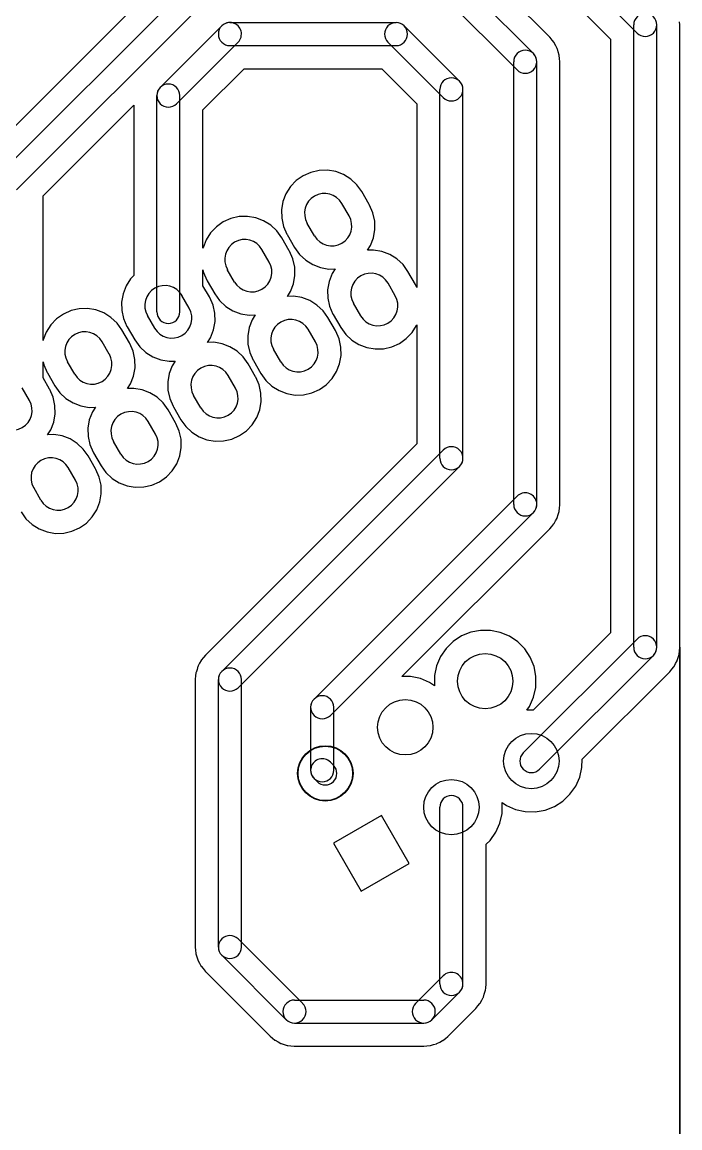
# Model space of a CAD drawing. Extents: x 10 to 213, y -213 to -15.
# Drawn here: x 158.37 to 176.47, y -169.32 to -138.86 of the extents above; entities that cross this region are included whole.
import ezdxf

# ---------------------------------------------------------------- set-up
doc = ezdxf.new("R2010")
doc.units = 0
doc.header["$MEASUREMENT"] = 0
doc.layers.add('BLACK', color=250, linetype='CONTINUOUS')

msp = doc.modelspace()

# ---------------------------------------------------------------- linework, layer by layer
at = {"layer": 'BLACK'}
for p, q in [((143.894, -107.767), (175.289, -139.163)), ((144.382, -109.153), (174.562, -139.333)), ((144.382, -109.153), (174.562, -139.333)), ((162.902, -136.994), (157.317, -142.58)), ((162.902, -136.994), (157.317, -142.58)), ((172.886, -139.28), (170.6, -136.994)), ((172.886, -139.28), (170.6, -136.994)), ((163.351, -137.443), (157.766, -143.029)), ((172.437, -139.729), (170.151, -137.443)), ((163.801, -137.893), (158.215, -143.478)), ((171.987, -140.179), (169.701, -137.893)), ((164.084, -138.875), (168.656, -138.875)), ((176.467, -138.938), (176.458, -138.85)), ((176.467, -138.938), (176.458, -138.85)), ((162.165, -140.662), (163.859, -138.967)), ((168.881, -138.967), (170.405, -140.491)), ((175.197, -156.081), (175.197, -138.938)), ((175.832, -156.081), (175.832, -138.938)), ((176.467, -156.081), (176.467, -138.938)), ((176.467, -156.081), (176.467, -138.938)), ((162.614, -141.111), (164.309, -139.417)), ((168.431, -139.417), (169.955, -140.941)), ((172.888, -139.283), (172.886, -139.28)), ((172.888, -139.283), (172.886, -139.28)), ((172.895, -139.29), (172.888, -139.283)), ((172.888, -139.283), (172.888, -139.283)), ((172.888, -139.283), (172.888, -139.283)), ((172.895, -139.29), (172.888, -139.283)), ((172.888, -139.283), (172.888, -139.283)), ((172.888, -139.283), (172.888, -139.283)), ((172.95, -139.359), (172.895, -139.29)), ((172.95, -139.359), (172.895, -139.29)), ((173.005, -139.427), (172.95, -139.359)), ((173.005, -139.427), (172.95, -139.359)), ((173.008, -139.431), (173.005, -139.427)), ((173.008, -139.431), (173.005, -139.427)), ((173.011, -139.435), (173.008, -139.431)), ((173.011, -139.435), (173.008, -139.431)), ((173.051, -139.513), (173.011, -139.435)), ((173.051, -139.513), (173.011, -139.435)), ((174.562, -139.333), (174.562, -155.686)), ((174.562, -139.333), (174.562, -155.686)), ((164.084, -139.51), (168.656, -139.51)), ((173.093, -139.591), (173.051, -139.513)), ((173.093, -139.591), (173.051, -139.513)), ((173.094, -139.596), (173.093, -139.591)), ((173.094, -139.596), (173.093, -139.591)), ((173.096, -139.6), (173.094, -139.596)), ((173.096, -139.6), (173.094, -139.596)), ((173.121, -139.685), (173.096, -139.6)), ((173.121, -139.685), (173.096, -139.6)), ((173.146, -139.769), (173.121, -139.685)), ((173.146, -139.769), (173.121, -139.685)), ((173.147, -139.774), (173.146, -139.769)), ((173.147, -139.774), (173.146, -139.769)), ((173.148, -139.779), (173.147, -139.774)), ((173.148, -139.779), (173.147, -139.774)), ((173.156, -139.866), (173.148, -139.779)), ((173.156, -139.866), (173.148, -139.779)), ((171.895, -152.146), (171.895, -139.954)), ((172.53, -152.146), (172.53, -139.954)), ((173.165, -139.954), (173.156, -139.866)), ((173.165, -139.954), (173.156, -139.866)), ((173.165, -152.146), (173.165, -139.954)), ((173.165, -152.146), (173.165, -139.954)), ((163.342, -141.281), (164.479, -140.145)), ((163.342, -141.281), (164.479, -140.145)), ((164.479, -140.145), (168.261, -140.145)), ((164.479, -140.145), (168.261, -140.145)), ((168.261, -140.145), (169.228, -141.111)), ((168.261, -140.145), (169.228, -141.111)), ((162.072, -146.843), (162.072, -140.886)), ((162.707, -146.843), (162.707, -140.886)), ((169.863, -150.876), (169.863, -140.716)), ((170.498, -150.876), (170.498, -140.716)), ((158.943, -143.648), (161.437, -141.154)), ((158.943, -143.648), (161.437, -141.154)), ((161.437, -141.154), (161.437, -145.845)), ((161.437, -141.154), (161.437, -145.845)), ((163.342, -145.089), (163.342, -141.281)), ((163.342, -145.089), (163.342, -141.281)), ((169.228, -141.111), (169.228, -146.173)), ((169.228, -141.111), (169.228, -146.173)), ((166.101, -143.094), (165.912, -143.227)), ((166.101, -143.094), (165.912, -143.227)), ((166.312, -143), (166.101, -143.094)), ((166.312, -143), (166.101, -143.094)), ((166.537, -142.948), (166.312, -143)), ((166.537, -142.948), (166.312, -143)), ((166.769, -142.942), (166.537, -142.948)), ((166.769, -142.942), (166.537, -142.948)), ((166.997, -142.98), (166.769, -142.942)), ((166.997, -142.98), (166.769, -142.942)), ((167.213, -143.063), (166.997, -142.98)), ((167.213, -143.063), (166.997, -142.98)), ((167.409, -143.185), (167.213, -143.063)), ((167.409, -143.185), (167.213, -143.063)), ((165.752, -143.394), (165.628, -143.59)), ((165.752, -143.394), (165.628, -143.59)), ((165.912, -143.227), (165.752, -143.394)), ((165.912, -143.227), (165.752, -143.394)), ((167.578, -143.343), (167.409, -143.185)), ((167.578, -143.343), (167.409, -143.185)), ((167.712, -143.531), (167.578, -143.343)), ((167.712, -143.531), (167.578, -143.343)), ((158.943, -147.629), (158.943, -143.648)), ((158.943, -147.629), (158.943, -143.648)), ((165.628, -143.59), (165.545, -143.805)), ((165.628, -143.59), (165.545, -143.805)), ((167.919, -143.889), (167.712, -143.531)), ((167.919, -143.889), (167.712, -143.531)), ((165.545, -143.805), (165.504, -144.033)), ((165.545, -143.805), (165.504, -144.033)), ((165.504, -144.033), (165.509, -144.264)), ((165.504, -144.033), (165.509, -144.264)), ((167.366, -144.201), (167.166, -143.855)), ((167.927, -143.904), (167.919, -143.889)), ((167.927, -143.904), (167.919, -143.889)), ((168.02, -144.116), (167.927, -143.904)), ((168.02, -144.116), (167.927, -143.904)), ((163.901, -144.364), (163.712, -144.497)), ((163.901, -144.364), (163.712, -144.497)), ((164.112, -144.27), (163.901, -144.364)), ((164.112, -144.27), (163.901, -144.364)), ((164.338, -144.218), (164.112, -144.27)), ((164.338, -144.218), (164.112, -144.27)), ((164.569, -144.212), (164.338, -144.218)), ((164.569, -144.212), (164.338, -144.218)), ((164.797, -144.25), (164.569, -144.212)), ((164.797, -144.25), (164.569, -144.212)), ((165.013, -144.333), (164.797, -144.25)), ((165.013, -144.333), (164.797, -144.25)), ((165.209, -144.455), (165.013, -144.333)), ((165.209, -144.455), (165.013, -144.333)), ((165.509, -144.264), (165.559, -144.49)), ((165.509, -144.264), (165.559, -144.49)), ((168.069, -144.342), (168.02, -144.116)), ((168.069, -144.342), (168.02, -144.116)), ((168.074, -144.573), (168.069, -144.342)), ((168.074, -144.573), (168.069, -144.342)), ((163.552, -144.664), (163.428, -144.86)), ((163.552, -144.664), (163.428, -144.86)), ((163.712, -144.497), (163.552, -144.664)), ((163.712, -144.497), (163.552, -144.664)), ((165.378, -144.613), (165.209, -144.455)), ((165.378, -144.613), (165.209, -144.455)), ((165.512, -144.801), (165.378, -144.613)), ((165.512, -144.801), (165.378, -144.613)), ((165.559, -144.49), (165.651, -144.702)), ((165.559, -144.49), (165.651, -144.702)), ((166.413, -144.751), (166.213, -144.405)), ((168.034, -144.801), (168.074, -144.573)), ((168.034, -144.801), (168.074, -144.573)), ((163.428, -144.86), (163.345, -145.075)), ((163.428, -144.86), (163.345, -145.075)), ((165.719, -145.159), (165.512, -144.801)), ((165.719, -145.159), (165.512, -144.801)), ((165.651, -144.702), (165.66, -144.716)), ((165.651, -144.702), (165.66, -144.716)), ((165.66, -144.716), (165.866, -145.074)), ((165.66, -144.716), (165.866, -145.074)), ((167.95, -145.016), (168.034, -144.801)), ((167.95, -145.016), (168.034, -144.801)), ((163.345, -145.075), (163.342, -145.089)), ((163.345, -145.075), (163.342, -145.089)), ((165.166, -145.471), (164.966, -145.125)), ((165.727, -145.174), (165.719, -145.159)), ((165.727, -145.174), (165.719, -145.159)), ((165.82, -145.386), (165.727, -145.174)), ((165.82, -145.386), (165.727, -145.174)), ((165.866, -145.074), (166.001, -145.262)), ((165.866, -145.074), (166.001, -145.262)), ((166.001, -145.262), (166.17, -145.421)), ((166.001, -145.262), (166.17, -145.421)), ((167.868, -145.146), (167.95, -145.016)), ((167.868, -145.146), (167.95, -145.016)), ((168.039, -145.142), (167.868, -145.146)), ((168.039, -145.142), (167.868, -145.146)), ((168.267, -145.18), (168.039, -145.142)), ((168.267, -145.18), (168.039, -145.142)), ((168.483, -145.262), (168.267, -145.18)), ((168.483, -145.262), (168.267, -145.18)), ((168.679, -145.385), (168.483, -145.262)), ((168.679, -145.385), (168.483, -145.262)), ((165.87, -145.612), (165.82, -145.386)), ((165.87, -145.612), (165.82, -145.386)), ((166.17, -145.421), (166.366, -145.543)), ((166.17, -145.421), (166.366, -145.543)), ((166.366, -145.543), (166.582, -145.625)), ((166.366, -145.543), (166.582, -145.625)), ((168.848, -145.543), (168.679, -145.385)), ((168.848, -145.543), (168.679, -145.385)), ((168.982, -145.731), (168.848, -145.543)), ((168.982, -145.731), (168.848, -145.543)), ((161.437, -145.845), (161.353, -145.934)), ((161.437, -145.845), (161.353, -145.934)), ((163.342, -146.123), (163.342, -145.683)), ((163.342, -145.683), (163.359, -145.76)), ((163.342, -146.123), (163.342, -145.683)), ((163.342, -145.683), (163.359, -145.76)), ((163.359, -145.76), (163.452, -145.972)), ((163.359, -145.76), (163.452, -145.972)), ((164.213, -146.021), (164.013, -145.675)), ((165.834, -146.071), (165.874, -145.843)), ((165.834, -146.071), (165.874, -145.843)), ((165.874, -145.843), (165.87, -145.612)), ((165.874, -145.843), (165.87, -145.612)), ((166.582, -145.625), (166.81, -145.664)), ((166.582, -145.625), (166.81, -145.664)), ((166.81, -145.664), (166.981, -145.659)), ((166.81, -145.664), (166.981, -145.659)), ((166.898, -145.789), (166.815, -146.005)), ((166.898, -145.789), (166.815, -146.005)), ((166.981, -145.659), (166.898, -145.789)), ((166.981, -145.659), (166.898, -145.789)), ((169.189, -146.089), (168.982, -145.731)), ((169.189, -146.089), (168.982, -145.731)), ((161.229, -146.13), (161.145, -146.345)), ((161.229, -146.13), (161.145, -146.345)), ((161.353, -145.934), (161.229, -146.13)), ((161.353, -145.934), (161.229, -146.13)), ((163.519, -146.429), (163.342, -146.123)), ((163.519, -146.429), (163.342, -146.123)), ((163.452, -145.972), (163.46, -145.986)), ((163.452, -145.972), (163.46, -145.986)), ((163.46, -145.986), (163.667, -146.344)), ((163.46, -145.986), (163.667, -146.344)), ((165.751, -146.286), (165.834, -146.071)), ((165.751, -146.286), (165.834, -146.071)), ((166.815, -146.005), (166.774, -146.233)), ((166.815, -146.005), (166.774, -146.233)), ((168.636, -146.401), (168.436, -146.054)), ((169.197, -146.104), (169.189, -146.089)), ((169.197, -146.104), (169.189, -146.089)), ((169.228, -146.173), (169.197, -146.104)), ((169.228, -146.173), (169.197, -146.104)), ((161.145, -146.345), (161.105, -146.573)), ((161.145, -146.345), (161.105, -146.573)), ((162.966, -146.741), (162.766, -146.395)), ((163.528, -146.444), (163.519, -146.429)), ((163.528, -146.444), (163.519, -146.429)), ((163.62, -146.656), (163.528, -146.444)), ((163.62, -146.656), (163.528, -146.444)), ((163.667, -146.344), (163.801, -146.532)), ((163.667, -146.344), (163.801, -146.532)), ((165.668, -146.416), (165.751, -146.286)), ((165.668, -146.416), (165.751, -146.286)), ((165.839, -146.412), (165.668, -146.416)), ((165.839, -146.412), (165.668, -146.416)), ((166.067, -146.45), (165.839, -146.412)), ((166.067, -146.45), (165.839, -146.412)), ((166.283, -146.532), (166.067, -146.45)), ((166.283, -146.532), (166.067, -146.45)), ((166.774, -146.233), (166.779, -146.464)), ((166.774, -146.233), (166.779, -146.464)), ((166.779, -146.464), (166.829, -146.69)), ((166.779, -146.464), (166.829, -146.69)), ((159.938, -146.758), (159.713, -146.81)), ((159.938, -146.758), (159.713, -146.81)), ((160.169, -146.752), (159.938, -146.758)), ((160.169, -146.752), (159.938, -146.758)), ((160.397, -146.79), (160.169, -146.752)), ((160.397, -146.79), (160.169, -146.752)), ((160.614, -146.873), (160.397, -146.79)), ((160.614, -146.873), (160.397, -146.79)), ((161.105, -146.573), (161.11, -146.804)), ((161.105, -146.573), (161.11, -146.804)), ((161.11, -146.804), (161.16, -147.03)), ((161.11, -146.804), (161.16, -147.03)), ((163.67, -146.882), (163.62, -146.656)), ((163.67, -146.882), (163.62, -146.656)), ((163.801, -146.532), (163.97, -146.691)), ((163.801, -146.532), (163.97, -146.691)), ((163.97, -146.691), (164.166, -146.813)), ((163.97, -146.691), (164.166, -146.813)), ((166.479, -146.655), (166.283, -146.532)), ((166.479, -146.655), (166.283, -146.532)), ((166.648, -146.813), (166.479, -146.655)), ((166.648, -146.813), (166.479, -146.655)), ((166.829, -146.69), (166.921, -146.902)), ((166.829, -146.69), (166.921, -146.902)), ((167.683, -146.951), (167.483, -146.604)), ((159.312, -147.037), (159.153, -147.204)), ((159.312, -147.037), (159.153, -147.204)), ((159.501, -146.904), (159.312, -147.037)), ((159.501, -146.904), (159.312, -147.037)), ((159.713, -146.81), (159.501, -146.904)), ((159.713, -146.81), (159.501, -146.904)), ((160.81, -146.995), (160.614, -146.873)), ((160.81, -146.995), (160.614, -146.873)), ((160.978, -147.153), (160.81, -146.995)), ((160.978, -147.153), (160.81, -146.995)), ((161.16, -147.03), (161.252, -147.242)), ((161.16, -147.03), (161.252, -147.242)), ((162.014, -147.291), (161.814, -146.945)), ((163.675, -147.113), (163.67, -146.882)), ((163.675, -147.113), (163.67, -146.882)), ((164.166, -146.813), (164.382, -146.895)), ((164.166, -146.813), (164.382, -146.895)), ((164.382, -146.895), (164.61, -146.934)), ((164.382, -146.895), (164.61, -146.934)), ((164.61, -146.934), (164.781, -146.929)), ((164.61, -146.934), (164.781, -146.929)), ((164.698, -147.059), (164.615, -147.275)), ((164.698, -147.059), (164.615, -147.275)), ((164.781, -146.929), (164.698, -147.059)), ((164.781, -146.929), (164.698, -147.059)), ((166.782, -147.001), (166.648, -146.813)), ((166.782, -147.001), (166.648, -146.813)), ((166.989, -147.359), (166.782, -147.001)), ((166.989, -147.359), (166.782, -147.001)), ((166.921, -146.902), (166.93, -146.916)), ((166.921, -146.902), (166.93, -146.916)), ((166.93, -146.916), (167.136, -147.274)), ((166.93, -146.916), (167.136, -147.274)), ((159.029, -147.4), (158.945, -147.615)), ((159.029, -147.4), (158.945, -147.615)), ((159.153, -147.204), (159.029, -147.4)), ((159.153, -147.204), (159.029, -147.4)), ((161.113, -147.341), (160.978, -147.153)), ((161.113, -147.341), (160.978, -147.153)), ((161.32, -147.699), (161.113, -147.341)), ((161.32, -147.699), (161.113, -147.341)), ((161.252, -147.242), (161.26, -147.256)), ((161.252, -147.242), (161.26, -147.256)), ((161.26, -147.256), (161.467, -147.614)), ((161.26, -147.256), (161.467, -147.614)), ((163.551, -147.556), (163.635, -147.341)), ((163.551, -147.556), (163.635, -147.341)), ((163.635, -147.341), (163.675, -147.113)), ((163.635, -147.341), (163.675, -147.113)), ((164.615, -147.275), (164.575, -147.503)), ((164.615, -147.275), (164.575, -147.503)), ((166.436, -147.671), (166.236, -147.324)), ((166.997, -147.374), (166.989, -147.359)), ((166.997, -147.374), (166.989, -147.359)), ((167.09, -147.585), (166.997, -147.374)), ((167.09, -147.585), (166.997, -147.374)), ((167.136, -147.274), (167.271, -147.462)), ((167.136, -147.274), (167.271, -147.462)), ((168.937, -147.579), (169.096, -147.411)), ((168.937, -147.579), (169.096, -147.411)), ((169.096, -147.411), (169.22, -147.216)), ((169.096, -147.411), (169.22, -147.216)), ((169.22, -147.216), (169.228, -147.197)), ((169.22, -147.216), (169.228, -147.197)), ((169.228, -147.197), (169.228, -150.481)), ((169.228, -147.197), (169.228, -150.481)), ((158.945, -147.615), (158.943, -147.629)), ((158.945, -147.615), (158.943, -147.629)), ((160.766, -148.011), (160.566, -147.665)), ((161.328, -147.714), (161.32, -147.699)), ((161.328, -147.714), (161.32, -147.699)), ((161.421, -147.926), (161.328, -147.714)), ((161.421, -147.926), (161.328, -147.714)), ((161.467, -147.614), (161.602, -147.802)), ((161.467, -147.614), (161.602, -147.802)), ((163.468, -147.686), (163.551, -147.556)), ((163.468, -147.686), (163.551, -147.556)), ((163.639, -147.682), (163.468, -147.686)), ((163.639, -147.682), (163.468, -147.686)), ((163.867, -147.72), (163.639, -147.682)), ((163.867, -147.72), (163.639, -147.682)), ((164.575, -147.503), (164.58, -147.734)), ((164.575, -147.503), (164.58, -147.734)), ((167.14, -147.811), (167.09, -147.585)), ((167.14, -147.811), (167.09, -147.585)), ((167.271, -147.462), (167.44, -147.621)), ((167.271, -147.462), (167.44, -147.621)), ((167.44, -147.621), (167.636, -147.743)), ((167.44, -147.621), (167.636, -147.743)), ((168.537, -147.806), (168.748, -147.712)), ((168.537, -147.806), (168.748, -147.712)), ((168.748, -147.712), (168.937, -147.579)), ((168.748, -147.712), (168.937, -147.579)), ((161.47, -148.152), (161.421, -147.926)), ((161.47, -148.152), (161.421, -147.926)), ((161.602, -147.802), (161.77, -147.961)), ((161.602, -147.802), (161.77, -147.961)), ((161.77, -147.961), (161.966, -148.083)), ((161.77, -147.961), (161.966, -148.083)), ((164.083, -147.802), (163.867, -147.72)), ((164.083, -147.802), (163.867, -147.72)), ((164.28, -147.925), (164.083, -147.802)), ((164.28, -147.925), (164.083, -147.802)), ((164.448, -148.083), (164.28, -147.925)), ((164.448, -148.083), (164.28, -147.925)), ((164.58, -147.734), (164.629, -147.96)), ((164.58, -147.734), (164.629, -147.96)), ((164.629, -147.96), (164.722, -148.172)), ((164.629, -147.96), (164.722, -148.172)), ((165.483, -148.221), (165.283, -147.874)), ((167.144, -148.043), (167.14, -147.811)), ((167.144, -148.043), (167.14, -147.811)), ((167.636, -147.743), (167.852, -147.825)), ((167.636, -147.743), (167.852, -147.825)), ((167.852, -147.825), (168.08, -147.864)), ((167.852, -147.825), (168.08, -147.864)), ((168.08, -147.864), (168.311, -147.857)), ((168.08, -147.864), (168.311, -147.857)), ((168.311, -147.857), (168.537, -147.806)), ((168.311, -147.857), (168.537, -147.806)), ((158.943, -148.663), (158.943, -148.223)), ((158.943, -148.223), (158.96, -148.3)), ((158.943, -148.663), (158.943, -148.223)), ((158.943, -148.223), (158.96, -148.3)), ((158.96, -148.3), (159.052, -148.512)), ((158.96, -148.3), (159.052, -148.512)), ((159.814, -148.561), (159.614, -148.215)), ((161.475, -148.383), (161.47, -148.152)), ((161.475, -148.383), (161.47, -148.152)), ((161.966, -148.083), (162.183, -148.165)), ((161.966, -148.083), (162.183, -148.165)), ((162.183, -148.165), (162.411, -148.204)), ((162.183, -148.165), (162.411, -148.204)), ((162.411, -148.204), (162.581, -148.199)), ((162.411, -148.204), (162.581, -148.199)), ((162.581, -148.199), (162.499, -148.329)), ((162.581, -148.199), (162.499, -148.329)), ((164.583, -148.271), (164.448, -148.083)), ((164.583, -148.271), (164.448, -148.083)), ((164.789, -148.629), (164.583, -148.271)), ((164.789, -148.629), (164.583, -148.271)), ((164.722, -148.172), (164.73, -148.186)), ((164.722, -148.172), (164.73, -148.186)), ((164.73, -148.186), (164.937, -148.544)), ((164.73, -148.186), (164.937, -148.544)), ((167.021, -148.486), (167.104, -148.27)), ((167.021, -148.486), (167.104, -148.27)), ((167.104, -148.27), (167.144, -148.043)), ((167.104, -148.27), (167.144, -148.043)), ((159.052, -148.512), (159.061, -148.526)), ((159.052, -148.512), (159.061, -148.526)), ((159.061, -148.526), (159.267, -148.884)), ((159.061, -148.526), (159.267, -148.884)), ((161.351, -148.826), (161.435, -148.611)), ((161.351, -148.826), (161.435, -148.611)), ((161.435, -148.611), (161.475, -148.383)), ((161.435, -148.611), (161.475, -148.383)), ((162.415, -148.545), (162.375, -148.773)), ((162.415, -148.545), (162.375, -148.773)), ((162.499, -148.329), (162.415, -148.545)), ((162.499, -148.329), (162.415, -148.545)), ((164.236, -148.941), (164.036, -148.594)), ((164.798, -148.644), (164.789, -148.629)), ((164.798, -148.644), (164.789, -148.629)), ((164.937, -148.544), (165.071, -148.732)), ((164.937, -148.544), (165.071, -148.732)), ((166.897, -148.681), (167.021, -148.486)), ((166.897, -148.681), (167.021, -148.486)), ((158.567, -149.281), (158.367, -148.935)), ((159.12, -148.969), (158.943, -148.663)), ((159.12, -148.969), (158.943, -148.663)), ((159.267, -148.884), (159.402, -149.072)), ((159.267, -148.884), (159.402, -149.072)), ((161.269, -148.956), (161.351, -148.826)), ((161.269, -148.956), (161.351, -148.826)), ((162.375, -148.773), (162.38, -149.004)), ((162.375, -148.773), (162.38, -149.004)), ((164.89, -148.855), (164.798, -148.644)), ((164.89, -148.855), (164.798, -148.644)), ((164.94, -149.081), (164.89, -148.855)), ((164.94, -149.081), (164.89, -148.855)), ((165.071, -148.732), (165.24, -148.891)), ((165.071, -148.732), (165.24, -148.891)), ((165.24, -148.891), (165.436, -149.013)), ((165.24, -148.891), (165.436, -149.013)), ((166.548, -148.982), (166.737, -148.849)), ((166.548, -148.982), (166.737, -148.849)), ((166.737, -148.849), (166.897, -148.681)), ((166.737, -148.849), (166.897, -148.681)), ((159.128, -148.984), (159.12, -148.969)), ((159.128, -148.984), (159.12, -148.969)), ((159.221, -149.196), (159.128, -148.984)), ((159.221, -149.196), (159.128, -148.984)), ((159.27, -149.422), (159.221, -149.196)), ((159.27, -149.422), (159.221, -149.196)), ((159.402, -149.072), (159.57, -149.231)), ((159.402, -149.072), (159.57, -149.231)), ((159.57, -149.231), (159.767, -149.353)), ((159.57, -149.231), (159.767, -149.353)), ((161.439, -148.952), (161.269, -148.956)), ((161.439, -148.952), (161.269, -148.956)), ((161.667, -148.99), (161.439, -148.952)), ((161.667, -148.99), (161.439, -148.952)), ((161.884, -149.072), (161.667, -148.99)), ((161.884, -149.072), (161.667, -148.99)), ((162.08, -149.195), (161.884, -149.072)), ((162.08, -149.195), (161.884, -149.072)), ((162.248, -149.353), (162.08, -149.195)), ((162.248, -149.353), (162.08, -149.195)), ((162.38, -149.004), (162.43, -149.23)), ((162.38, -149.004), (162.43, -149.23)), ((162.43, -149.23), (162.522, -149.442)), ((162.43, -149.23), (162.522, -149.442)), ((163.284, -149.491), (163.084, -149.144)), ((164.945, -149.313), (164.94, -149.081)), ((164.945, -149.313), (164.94, -149.081)), ((165.436, -149.013), (165.652, -149.095)), ((165.436, -149.013), (165.652, -149.095)), ((165.652, -149.095), (165.88, -149.134)), ((165.652, -149.095), (165.88, -149.134)), ((165.88, -149.134), (166.111, -149.127)), ((165.88, -149.134), (166.111, -149.127)), ((166.111, -149.127), (166.337, -149.076)), ((166.111, -149.127), (166.337, -149.076)), ((166.337, -149.076), (166.548, -148.982)), ((166.337, -149.076), (166.548, -148.982)), ((159.275, -149.653), (159.27, -149.422)), ((159.275, -149.653), (159.27, -149.422)), ((159.767, -149.353), (159.983, -149.435)), ((159.767, -149.353), (159.983, -149.435)), ((159.983, -149.435), (160.211, -149.474)), ((159.983, -149.435), (160.211, -149.474)), ((160.211, -149.474), (160.382, -149.469)), ((160.211, -149.474), (160.382, -149.469)), ((160.382, -149.469), (160.299, -149.599)), ((160.382, -149.469), (160.299, -149.599)), ((162.383, -149.541), (162.248, -149.353)), ((162.383, -149.541), (162.248, -149.353)), ((162.59, -149.899), (162.383, -149.541)), ((162.59, -149.899), (162.383, -149.541)), ((162.522, -149.442), (162.53, -149.456)), ((162.522, -149.442), (162.53, -149.456)), ((162.53, -149.456), (162.737, -149.814)), ((162.53, -149.456), (162.737, -149.814)), ((164.821, -149.756), (164.905, -149.54)), ((164.821, -149.756), (164.905, -149.54)), ((164.905, -149.54), (164.945, -149.313)), ((164.905, -149.54), (164.945, -149.313)), ((159.235, -149.881), (159.275, -149.653)), ((159.235, -149.881), (159.275, -149.653)), ((160.215, -149.815), (160.175, -150.043)), ((160.215, -149.815), (160.175, -150.043)), ((160.299, -149.599), (160.215, -149.815)), ((160.299, -149.599), (160.215, -149.815)), ((162.737, -149.814), (162.872, -150.002)), ((162.737, -149.814), (162.872, -150.002)), ((164.697, -149.951), (164.821, -149.756)), ((164.697, -149.951), (164.821, -149.756)), ((159.069, -150.226), (159.152, -150.096)), ((159.069, -150.226), (159.152, -150.096)), ((159.152, -150.096), (159.235, -149.881)), ((159.152, -150.096), (159.235, -149.881)), ((160.175, -150.043), (160.18, -150.274)), ((160.175, -150.043), (160.18, -150.274)), ((162.036, -150.211), (161.836, -149.864)), ((162.598, -149.914), (162.59, -149.899)), ((162.598, -149.914), (162.59, -149.899)), ((162.691, -150.125), (162.598, -149.914)), ((162.691, -150.125), (162.598, -149.914)), ((162.74, -150.351), (162.691, -150.125)), ((162.74, -150.351), (162.691, -150.125)), ((162.872, -150.002), (163.04, -150.161)), ((162.872, -150.002), (163.04, -150.161)), ((164.349, -150.252), (164.538, -150.119)), ((164.349, -150.252), (164.538, -150.119)), ((164.538, -150.119), (164.697, -149.951)), ((164.538, -150.119), (164.697, -149.951)), ((159.24, -150.222), (159.069, -150.226)), ((159.24, -150.222), (159.069, -150.226)), ((159.468, -150.26), (159.24, -150.222)), ((159.468, -150.26), (159.24, -150.222)), ((159.684, -150.342), (159.468, -150.26)), ((159.684, -150.342), (159.468, -150.26)), ((159.88, -150.465), (159.684, -150.342)), ((159.88, -150.465), (159.684, -150.342)), ((160.18, -150.274), (160.23, -150.5)), ((160.18, -150.274), (160.23, -150.5)), ((161.084, -150.761), (160.884, -150.414)), ((162.745, -150.583), (162.74, -150.351)), ((162.745, -150.583), (162.74, -150.351)), ((163.04, -150.161), (163.236, -150.283)), ((163.04, -150.161), (163.236, -150.283)), ((163.236, -150.283), (163.453, -150.365)), ((163.236, -150.283), (163.453, -150.365)), ((163.453, -150.365), (163.681, -150.404)), ((163.453, -150.365), (163.681, -150.404)), ((163.681, -150.404), (163.912, -150.397)), ((163.681, -150.404), (163.912, -150.397)), ((163.912, -150.397), (164.137, -150.346)), ((163.912, -150.397), (164.137, -150.346)), ((164.137, -150.346), (164.349, -150.252)), ((164.137, -150.346), (164.349, -150.252)), ((160.049, -150.623), (159.88, -150.465)), ((160.049, -150.623), (159.88, -150.465)), ((160.183, -150.811), (160.049, -150.623)), ((160.183, -150.811), (160.049, -150.623)), ((160.23, -150.5), (160.322, -150.712)), ((160.23, -150.5), (160.322, -150.712)), ((160.322, -150.712), (160.331, -150.726)), ((160.322, -150.712), (160.331, -150.726)), ((160.331, -150.726), (160.537, -151.084)), ((160.331, -150.726), (160.537, -151.084)), ((162.705, -150.81), (162.745, -150.583)), ((162.705, -150.81), (162.745, -150.583)), ((169.228, -150.481), (163.41, -156.298)), ((169.228, -150.481), (163.41, -156.298)), ((169.955, -150.651), (163.859, -156.747)), ((160.39, -151.169), (160.183, -150.811)), ((160.39, -151.169), (160.183, -150.811)), ((162.497, -151.221), (162.621, -151.026)), ((162.497, -151.221), (162.621, -151.026)), ((162.621, -151.026), (162.705, -150.81)), ((162.621, -151.026), (162.705, -150.81)), ((159.837, -151.481), (159.637, -151.134)), ((160.398, -151.184), (160.39, -151.169)), ((160.398, -151.184), (160.39, -151.169)), ((160.491, -151.395), (160.398, -151.184)), ((160.491, -151.395), (160.398, -151.184)), ((160.537, -151.084), (160.672, -151.272)), ((160.537, -151.084), (160.672, -151.272)), ((160.672, -151.272), (160.84, -151.431)), ((160.672, -151.272), (160.84, -151.431)), ((162.338, -151.389), (162.497, -151.221)), ((162.338, -151.389), (162.497, -151.221)), ((170.405, -151.101), (164.309, -157.197)), ((160.54, -151.621), (160.491, -151.395)), ((160.54, -151.621), (160.491, -151.395)), ((160.545, -151.853), (160.54, -151.621)), ((160.545, -151.853), (160.54, -151.621)), ((160.84, -151.431), (161.037, -151.553)), ((160.84, -151.431), (161.037, -151.553)), ((161.037, -151.553), (161.253, -151.635)), ((161.037, -151.553), (161.253, -151.635)), ((161.253, -151.635), (161.481, -151.674)), ((161.253, -151.635), (161.481, -151.674)), ((161.481, -151.674), (161.712, -151.667)), ((161.481, -151.674), (161.712, -151.667)), ((161.712, -151.667), (161.938, -151.616)), ((161.712, -151.667), (161.938, -151.616)), ((161.938, -151.616), (162.149, -151.522)), ((161.938, -151.616), (162.149, -151.522)), ((162.149, -151.522), (162.338, -151.389)), ((162.149, -151.522), (162.338, -151.389)), ((158.884, -152.031), (158.684, -151.684)), ((160.505, -152.08), (160.545, -151.853)), ((160.505, -152.08), (160.545, -151.853)), ((166.399, -157.509), (171.987, -151.921)), ((160.422, -152.296), (160.505, -152.08)), ((160.422, -152.296), (160.505, -152.08)), ((173.146, -152.334), (173.155, -152.247)), ((173.146, -152.334), (173.155, -152.247)), ((173.155, -152.247), (173.164, -152.159)), ((173.155, -152.247), (173.164, -152.159)), ((173.164, -152.149), (173.165, -152.146)), ((173.164, -152.149), (173.165, -152.146)), ((173.164, -152.15), (173.164, -152.149)), ((173.164, -152.149), (173.164, -152.149)), ((173.164, -152.15), (173.164, -152.149)), ((173.164, -152.149), (173.164, -152.149)), ((173.164, -152.159), (173.164, -152.15)), ((173.164, -152.159), (173.164, -152.15)), ((158.338, -152.354), (158.472, -152.542)), ((158.338, -152.354), (158.472, -152.542)), ((158.472, -152.542), (158.641, -152.701)), ((158.472, -152.542), (158.641, -152.701)), ((160.138, -152.659), (160.298, -152.491)), ((160.138, -152.659), (160.298, -152.491)), ((160.298, -152.491), (160.422, -152.296)), ((160.298, -152.491), (160.422, -152.296)), ((166.849, -157.959), (172.437, -152.371)), ((173.045, -152.598), (173.087, -152.521)), ((173.045, -152.598), (173.087, -152.521)), ((173.087, -152.521), (173.089, -152.516)), ((173.087, -152.521), (173.089, -152.516)), ((173.089, -152.516), (173.091, -152.512)), ((173.089, -152.516), (173.091, -152.512)), ((173.091, -152.512), (173.117, -152.428)), ((173.091, -152.512), (173.117, -152.428)), ((173.117, -152.428), (173.144, -152.344)), ((173.117, -152.428), (173.144, -152.344)), ((173.144, -152.339), (173.146, -152.334)), ((173.144, -152.339), (173.146, -152.334)), ((173.144, -152.344), (173.144, -152.339)), ((173.144, -152.344), (173.144, -152.339)), ((158.641, -152.701), (158.837, -152.823)), ((158.641, -152.701), (158.837, -152.823)), ((158.837, -152.823), (159.053, -152.905)), ((158.837, -152.823), (159.053, -152.905)), ((159.512, -152.937), (159.738, -152.886)), ((159.512, -152.937), (159.738, -152.886)), ((159.738, -152.886), (159.949, -152.792)), ((159.738, -152.886), (159.949, -152.792)), ((159.949, -152.792), (160.138, -152.659)), ((159.949, -152.792), (160.138, -152.659)), ((168.818, -156.887), (172.886, -152.82)), ((168.818, -156.887), (172.886, -152.82)), ((172.886, -152.82), (172.941, -152.752)), ((172.886, -152.82), (172.941, -152.752)), ((172.941, -152.752), (172.998, -152.684)), ((172.941, -152.752), (172.998, -152.684)), ((172.998, -152.684), (173, -152.68)), ((172.998, -152.684), (173, -152.68)), ((173, -152.68), (173.004, -152.676)), ((173, -152.68), (173.004, -152.676)), ((173.004, -152.676), (173.045, -152.598)), ((173.004, -152.676), (173.045, -152.598)), ((159.053, -152.905), (159.281, -152.944)), ((159.053, -152.905), (159.281, -152.944)), ((159.281, -152.944), (159.512, -152.937)), ((159.281, -152.944), (159.512, -152.937)), ((170.982, -155.617), (170.713, -155.669)), ((170.982, -155.617), (170.713, -155.669)), ((171.256, -155.619), (170.982, -155.617)), ((171.256, -155.619), (170.982, -155.617)), ((171.525, -155.674), (171.256, -155.619)), ((171.525, -155.674), (171.256, -155.619)), ((170.23, -155.921), (170.034, -156.113)), ((170.23, -155.921), (170.034, -156.113)), ((170.459, -155.771), (170.23, -155.921)), ((170.459, -155.771), (170.23, -155.921)), ((170.713, -155.669), (170.459, -155.771)), ((170.713, -155.669), (170.459, -155.771)), ((171.777, -155.78), (171.525, -155.674)), ((171.777, -155.78), (171.525, -155.674)), ((172.004, -155.934), (171.777, -155.78)), ((172.004, -155.934), (171.777, -155.78)), ((172.198, -156.128), (172.004, -155.934)), ((172.198, -156.128), (172.004, -155.934)), ((175.289, -155.856), (172.155, -158.99)), ((174.562, -155.686), (172.429, -157.818)), ((174.562, -155.686), (172.429, -157.818)), ((170.034, -156.113), (169.88, -156.339)), ((170.034, -156.113), (169.88, -156.339)), ((172.349, -156.356), (172.198, -156.128)), ((172.349, -156.356), (172.198, -156.128)), ((176.448, -156.269), (176.457, -156.181)), ((176.448, -156.269), (176.457, -156.181)), ((176.457, -156.181), (176.466, -156.094)), ((176.457, -156.181), (176.466, -156.094)), ((176.466, -156.084), (176.467, -156.081)), ((176.466, -156.084), (176.467, -156.081)), ((176.466, -156.094), (176.466, -156.084)), ((176.466, -156.084), (176.466, -156.084)), ((176.466, -156.084), (176.466, -156.084)), ((176.466, -156.094), (176.466, -156.084)), ((176.466, -156.084), (176.466, -156.084)), ((176.466, -156.084), (176.466, -156.084)), ((176.467, -212.675), (176.467, -156.081)), ((176.467, -156.081), (176.467, -212.675)), ((176.467, -212.675), (176.467, -156.081)), ((176.467, -156.081), (176.467, -212.675)), ((163.251, -156.52), (163.209, -156.597)), ((163.251, -156.52), (163.209, -156.597)), ((163.292, -156.442), (163.251, -156.52)), ((163.292, -156.442), (163.251, -156.52)), ((163.296, -156.438), (163.292, -156.442)), ((163.296, -156.438), (163.292, -156.442)), ((163.298, -156.434), (163.296, -156.438)), ((163.298, -156.434), (163.296, -156.438)), ((163.355, -156.366), (163.298, -156.434)), ((163.355, -156.366), (163.298, -156.434)), ((163.41, -156.298), (163.355, -156.366)), ((163.41, -156.298), (163.355, -156.366)), ((169.88, -156.339), (169.772, -156.591)), ((169.88, -156.339), (169.772, -156.591)), ((172.454, -156.609), (172.349, -156.356)), ((172.454, -156.609), (172.349, -156.356)), ((175.739, -156.305), (172.604, -159.439)), ((176.306, -156.61), (176.347, -156.533)), ((176.306, -156.61), (176.347, -156.533)), ((176.347, -156.533), (176.389, -156.456)), ((176.347, -156.533), (176.389, -156.456)), ((176.389, -156.456), (176.391, -156.451)), ((176.389, -156.456), (176.391, -156.451)), ((176.391, -156.451), (176.393, -156.447)), ((176.391, -156.451), (176.393, -156.447)), ((176.393, -156.447), (176.419, -156.363)), ((176.393, -156.447), (176.419, -156.363)), ((176.419, -156.363), (176.446, -156.279)), ((176.419, -156.363), (176.446, -156.279)), ((176.446, -156.274), (176.448, -156.269)), ((176.446, -156.274), (176.448, -156.269)), ((176.446, -156.279), (176.446, -156.274)), ((176.446, -156.279), (176.446, -156.274)), ((163.15, -156.784), (163.141, -156.871)), ((163.15, -156.784), (163.141, -156.871)), ((163.152, -156.779), (163.15, -156.784)), ((163.152, -156.779), (163.15, -156.784)), ((163.179, -156.69), (163.152, -156.774)), ((163.179, -156.69), (163.152, -156.774)), ((163.152, -156.774), (163.152, -156.779)), ((163.152, -156.774), (163.152, -156.779)), ((163.205, -156.606), (163.179, -156.69)), ((163.205, -156.606), (163.179, -156.69)), ((163.207, -156.602), (163.205, -156.606)), ((163.207, -156.602), (163.205, -156.606)), ((163.209, -156.597), (163.207, -156.602)), ((163.209, -156.597), (163.207, -156.602)), ((169.772, -156.591), (169.715, -156.859)), ((169.772, -156.591), (169.715, -156.859)), ((172.507, -156.878), (172.454, -156.609)), ((172.507, -156.878), (172.454, -156.609)), ((173.776, -159.166), (176.188, -156.754)), ((173.776, -159.166), (176.188, -156.754)), ((176.188, -156.754), (176.243, -156.686)), ((176.188, -156.754), (176.243, -156.686)), ((176.243, -156.686), (176.3, -156.619)), ((176.243, -156.686), (176.3, -156.619)), ((176.3, -156.619), (176.302, -156.614)), ((176.3, -156.619), (176.302, -156.614)), ((176.302, -156.614), (176.306, -156.61)), ((176.302, -156.614), (176.306, -156.61)), ((163.141, -156.871), (163.132, -156.959)), ((163.141, -156.871), (163.132, -156.959)), ((163.132, -156.959), (163.132, -156.968)), ((163.132, -156.959), (163.132, -156.968)), ((163.132, -156.968), (163.132, -156.969)), ((163.132, -156.968), (163.132, -156.969)), ((163.132, -156.969), (163.132, -156.969)), ((163.132, -156.969), (163.132, -156.972)), ((163.132, -156.969), (163.132, -156.969)), ((163.132, -156.969), (163.132, -156.972)), ((163.132, -156.972), (163.132, -164.338)), ((163.132, -156.972), (163.132, -164.338)), ((163.767, -164.338), (163.767, -156.972)), ((164.402, -164.338), (164.402, -156.972)), ((169.057, -156.889), (168.818, -156.887)), ((169.057, -156.889), (168.818, -156.887)), ((169.325, -156.944), (169.057, -156.889)), ((169.325, -156.944), (169.057, -156.889)), ((169.578, -157.05), (169.325, -156.944)), ((169.578, -157.05), (169.325, -156.944)), ((169.712, -157.141), (169.578, -157.05)), ((169.712, -157.141), (169.578, -157.05)), ((169.715, -156.859), (169.711, -157.133)), ((169.715, -156.859), (169.711, -157.133)), ((169.711, -157.133), (169.712, -157.141)), ((169.711, -157.133), (169.712, -157.141)), ((172.502, -157.191), (172.507, -156.878)), ((172.502, -157.191), (172.507, -156.878)), ((172.33, -157.709), (172.442, -157.458)), ((172.33, -157.709), (172.442, -157.458)), ((172.442, -157.458), (172.502, -157.191)), ((172.442, -157.458), (172.502, -157.191)), ((166.307, -159.469), (166.307, -157.734)), ((166.942, -159.469), (166.942, -157.734)), ((172.254, -157.817), (172.33, -157.709)), ((172.254, -157.817), (172.33, -157.709)), ((172.429, -157.818), (172.254, -157.817)), ((172.429, -157.818), (172.254, -157.817)), ((166.935, -159.331), (166.849, -159.244)), ((173.772, -159.391), (173.776, -159.166)), ((173.772, -159.391), (173.776, -159.166)), ((173.712, -159.658), (173.772, -159.391)), ((173.712, -159.658), (173.772, -159.391)), ((166.486, -159.78), (166.399, -159.693)), ((173.6, -159.908), (173.712, -159.658)), ((173.6, -159.908), (173.712, -159.658)), ((173.244, -160.321), (173.442, -160.132)), ((173.244, -160.321), (173.442, -160.132)), ((173.442, -160.132), (173.6, -159.908)), ((173.442, -160.132), (173.6, -159.908)), ((169.863, -165.354), (169.863, -160.485)), ((170.498, -165.354), (170.498, -160.485)), ((171.573, -160.661), (171.577, -160.358)), ((171.573, -160.661), (171.577, -160.358)), ((171.577, -160.358), (171.695, -160.44)), ((171.577, -160.358), (171.695, -160.44)), ((171.695, -160.44), (171.946, -160.55)), ((171.695, -160.44), (171.946, -160.55)), ((172.757, -160.567), (173.013, -160.468)), ((172.757, -160.567), (173.013, -160.468)), ((173.013, -160.468), (173.244, -160.321)), ((173.013, -160.468), (173.244, -160.321)), ((168.259, -160.714), (166.939, -161.476)), ((169.021, -162.034), (168.259, -160.714)), ((171.512, -160.928), (171.573, -160.661)), ((171.512, -160.928), (171.573, -160.661)), ((171.946, -160.55), (172.213, -160.609)), ((171.946, -160.55), (172.213, -160.609)), ((172.213, -160.609), (172.487, -160.614)), ((172.213, -160.609), (172.487, -160.614)), ((172.487, -160.614), (172.757, -160.567)), ((172.487, -160.614), (172.757, -160.567)), ((171.401, -161.178), (171.512, -160.928)), ((171.401, -161.178), (171.512, -160.928)), ((171.133, -161.507), (171.243, -161.402)), ((171.133, -161.507), (171.243, -161.402)), ((171.243, -161.402), (171.401, -161.178)), ((171.243, -161.402), (171.401, -161.178)), ((166.939, -161.476), (167.701, -162.796)), ((171.133, -165.354), (171.133, -161.507)), ((171.133, -165.354), (171.133, -161.507)), ((167.701, -162.796), (169.021, -162.034)), ((164.309, -164.113), (166.087, -165.891)), ((163.132, -164.338), (163.14, -164.426)), ((163.132, -164.338), (163.14, -164.426)), ((163.14, -164.426), (163.148, -164.513)), ((163.14, -164.426), (163.148, -164.513)), ((163.148, -164.513), (163.149, -164.518)), ((163.148, -164.513), (163.149, -164.518)), ((163.149, -164.518), (163.15, -164.523)), ((163.149, -164.518), (163.15, -164.523)), ((163.15, -164.523), (163.175, -164.607)), ((163.15, -164.523), (163.175, -164.607)), ((163.175, -164.607), (163.2, -164.692)), ((163.175, -164.607), (163.2, -164.692)), ((163.2, -164.692), (163.202, -164.696)), ((163.2, -164.692), (163.202, -164.696)), ((163.202, -164.696), (163.203, -164.701)), ((163.202, -164.696), (163.203, -164.701)), ((163.203, -164.701), (163.245, -164.779)), ((163.203, -164.701), (163.245, -164.779)), ((163.859, -164.563), (165.637, -166.341)), ((163.245, -164.779), (163.285, -164.857)), ((163.245, -164.779), (163.285, -164.857)), ((163.285, -164.857), (163.288, -164.861)), ((163.285, -164.857), (163.288, -164.861)), ((163.288, -164.861), (163.291, -164.865)), ((163.288, -164.861), (163.291, -164.865)), ((163.291, -164.865), (163.346, -164.933)), ((163.291, -164.865), (163.346, -164.933)), ((163.346, -164.933), (163.401, -165.002)), ((163.346, -164.933), (163.401, -165.002)), ((163.401, -165.002), (163.408, -165.009)), ((163.401, -165.002), (163.408, -165.009)), ((163.408, -165.009), (163.408, -165.009)), ((163.408, -165.009), (163.408, -165.009)), ((163.408, -165.009), (163.41, -165.012)), ((163.408, -165.009), (163.408, -165.009)), ((163.408, -165.009), (163.408, -165.009)), ((163.408, -165.009), (163.41, -165.012)), ((163.41, -165.012), (165.188, -166.79)), ((163.41, -165.012), (165.188, -166.79)), ((169.193, -165.891), (169.955, -165.129)), ((171.123, -165.455), (171.132, -165.367)), ((171.123, -165.455), (171.132, -165.367)), ((171.132, -165.357), (171.133, -165.354)), ((171.132, -165.357), (171.133, -165.354)), ((171.132, -165.358), (171.132, -165.357)), ((171.132, -165.357), (171.132, -165.357)), ((171.132, -165.358), (171.132, -165.357)), ((171.132, -165.357), (171.132, -165.357)), ((171.132, -165.367), (171.132, -165.358)), ((171.132, -165.367), (171.132, -165.358)), ((169.643, -166.341), (170.405, -165.579)), ((171.059, -165.72), (171.085, -165.636)), ((171.059, -165.72), (171.085, -165.636)), ((171.085, -165.636), (171.112, -165.552)), ((171.085, -165.636), (171.112, -165.552)), ((171.112, -165.547), (171.114, -165.542)), ((171.112, -165.547), (171.114, -165.542)), ((171.112, -165.552), (171.112, -165.547)), ((171.112, -165.552), (171.112, -165.547)), ((171.114, -165.542), (171.123, -165.455)), ((171.114, -165.542), (171.123, -165.455)), ((165.862, -165.799), (169.418, -165.799)), ((170.854, -166.028), (170.909, -165.96)), ((170.854, -166.028), (170.909, -165.96)), ((170.909, -165.96), (170.966, -165.892)), ((170.909, -165.96), (170.966, -165.892)), ((170.966, -165.892), (170.968, -165.888)), ((170.966, -165.892), (170.968, -165.888)), ((170.968, -165.888), (170.972, -165.884)), ((170.968, -165.888), (170.972, -165.884)), ((170.972, -165.884), (171.013, -165.806)), ((170.972, -165.884), (171.013, -165.806)), ((171.013, -165.806), (171.055, -165.729)), ((171.013, -165.806), (171.055, -165.729)), ((171.055, -165.729), (171.057, -165.724)), ((171.055, -165.729), (171.057, -165.724)), ((171.057, -165.724), (171.059, -165.72)), ((171.057, -165.724), (171.059, -165.72)), ((170.092, -166.79), (170.854, -166.028)), ((170.092, -166.79), (170.854, -166.028)), ((165.862, -166.434), (169.418, -166.434)), ((165.188, -166.79), (165.256, -166.845)), ((165.188, -166.79), (165.256, -166.845)), ((165.256, -166.845), (165.324, -166.902)), ((165.256, -166.845), (165.324, -166.902)), ((165.324, -166.902), (165.328, -166.904)), ((165.324, -166.902), (165.328, -166.904)), ((165.328, -166.904), (165.332, -166.908)), ((165.328, -166.904), (165.332, -166.908)), ((169.945, -166.909), (170.013, -166.854)), ((169.945, -166.909), (170.013, -166.854)), ((170.013, -166.854), (170.082, -166.799)), ((170.013, -166.854), (170.082, -166.799)), ((170.082, -166.799), (170.089, -166.792)), ((170.082, -166.799), (170.089, -166.792)), ((170.089, -166.792), (170.092, -166.79)), ((170.089, -166.792), (170.092, -166.79)), ((170.089, -166.792), (170.089, -166.792)), ((170.089, -166.792), (170.089, -166.792)), ((170.089, -166.792), (170.089, -166.792)), ((170.089, -166.792), (170.089, -166.792)), ((165.332, -166.908), (165.41, -166.949)), ((165.332, -166.908), (165.41, -166.949)), ((165.41, -166.949), (165.487, -166.991)), ((165.41, -166.949), (165.487, -166.991)), ((165.487, -166.991), (165.492, -166.993)), ((165.487, -166.991), (165.492, -166.993)), ((165.492, -166.993), (165.496, -166.995)), ((165.492, -166.993), (165.496, -166.995)), ((165.496, -166.995), (165.58, -167.021)), ((165.496, -166.995), (165.58, -167.021)), ((165.58, -167.021), (165.664, -167.048)), ((165.58, -167.021), (165.664, -167.048)), ((165.664, -167.048), (165.669, -167.048)), ((165.664, -167.048), (165.669, -167.048)), ((165.669, -167.048), (165.674, -167.05)), ((165.669, -167.048), (165.674, -167.05)), ((165.674, -167.05), (165.761, -167.059)), ((165.674, -167.05), (165.761, -167.059)), ((165.761, -167.059), (165.849, -167.068)), ((165.761, -167.059), (165.849, -167.068)), ((165.849, -167.068), (165.858, -167.068)), ((165.849, -167.068), (165.858, -167.068)), ((165.858, -167.068), (165.859, -167.068)), ((165.858, -167.068), (165.859, -167.068)), ((165.859, -167.068), (165.859, -167.068)), ((165.859, -167.068), (165.862, -167.069)), ((165.859, -167.068), (165.859, -167.068)), ((165.859, -167.068), (165.862, -167.069)), ((165.862, -167.069), (169.418, -167.069)), ((165.862, -167.069), (169.418, -167.069)), ((169.418, -167.069), (169.506, -167.06)), ((169.418, -167.069), (169.506, -167.06)), ((169.506, -167.06), (169.593, -167.052)), ((169.506, -167.06), (169.593, -167.052)), ((169.593, -167.052), (169.598, -167.051)), ((169.593, -167.052), (169.598, -167.051)), ((169.598, -167.051), (169.603, -167.05)), ((169.598, -167.051), (169.603, -167.05)), ((169.603, -167.05), (169.687, -167.025)), ((169.603, -167.05), (169.687, -167.025)), ((169.687, -167.025), (169.772, -167)), ((169.687, -167.025), (169.772, -167)), ((169.772, -167), (169.776, -166.998)), ((169.772, -167), (169.776, -166.998)), ((169.776, -166.998), (169.781, -166.997)), ((169.776, -166.998), (169.781, -166.997)), ((169.781, -166.997), (169.859, -166.955)), ((169.781, -166.997), (169.859, -166.955)), ((169.859, -166.955), (169.937, -166.915)), ((169.859, -166.955), (169.937, -166.915)), ((169.937, -166.915), (169.941, -166.912)), ((169.937, -166.915), (169.941, -166.912)), ((169.941, -166.912), (169.945, -166.909)), ((169.941, -166.912), (169.945, -166.909))]:
    msp.add_line(p, q, dxfattribs=at)
for centre, radius in [((171.11, -157.015), 0.762), ((168.91, -158.285), 0.762), ((172.38, -159.215), 0.762), ((166.71, -159.555), 0.762), ((166.71, -159.555), 0.75), ((170.18, -160.485), 0.762)]:
    msp.add_circle(centre, radius, dxfattribs=at)
for centre, radius, start, end in [((164.084, -139.192), 0.3175, 90, 270), ((164.084, -139.192), 0.3175, 315, 495), ((168.656, -139.192), 0.3175, 45, 225), ((168.656, -139.192), 0.3175, 270, 450), ((175.514, -138.938), 0.3175, 360, 540), ((175.514, -138.938), 0.3175, 225, 405), ((172.212, -139.954), 0.3175, 360, 540), ((172.212, -139.954), 0.3175, 225, 405), ((170.18, -140.716), 0.3175, 360, 540), ((162.39, -140.886), 0.3175, 360, 540), ((162.39, -140.886), 0.3175, 135, 315), ((170.18, -140.716), 0.3175, 225, 405), ((166.689, -144.13), 0.55, 390, 570), ((166.889, -144.476), 0.55, 210, 390), ((164.49, -145.4), 0.55, 390, 570), ((164.69, -145.746), 0.55, 210, 390), ((167.959, -146.329), 0.55, 390, 570), ((162.29, -146.67), 0.55, 390, 570), ((168.159, -146.676), 0.55, 210, 390), ((162.49, -147.016), 0.55, 210, 390), ((162.39, -146.843), 0.3175, 180, 360), ((165.76, -147.599), 0.55, 390, 570), ((160.09, -147.94), 0.55, 390, 570), ((165.96, -147.946), 0.55, 210, 390), ((160.29, -148.286), 0.55, 210, 390), ((163.56, -148.869), 0.55, 390, 570), ((163.76, -149.216), 0.55, 210, 390), ((158.09, -149.556), 0.55, 210, 390), ((161.36, -150.139), 0.55, 390, 570), ((161.56, -150.486), 0.55, 210, 390), ((170.18, -150.876), 0.3175, -45, 135), ((159.16, -151.409), 0.55, 390, 570), ((170.18, -150.876), 0.3175, 180, 360), ((159.36, -151.756), 0.55, 210, 390), ((172.212, -152.146), 0.3175, 315, 495), ((172.212, -152.146), 0.3175, 180, 360), ((175.514, -156.081), 0.3175, -45, 135), ((175.514, -156.081), 0.3175, 180, 360), ((164.084, -156.972), 0.3175, 360, 540), ((164.084, -156.972), 0.3175, 135, 315), ((166.624, -157.734), 0.3175, 360, 540), ((166.624, -157.734), 0.3175, 135, 315), ((166.624, -159.469), 0.3175, 405, 585), ((172.38, -159.215), 0.3175, 135, 315), ((166.624, -159.469), 0.3175, 180, 360), ((166.71, -159.555), 0.3175, 225, 405), ((170.18, -160.485), 0.3175, 360, 540), ((164.084, -164.338), 0.3175, 45, 225), ((164.084, -164.338), 0.3175, 180, 360), ((170.18, -165.354), 0.3175, 315, 495), ((170.18, -165.354), 0.3175, 180, 360), ((165.862, -166.116), 0.3175, 90, 270), ((165.862, -166.116), 0.3175, 225, 405), ((169.418, -166.116), 0.3175, 135, 315), ((169.418, -166.116), 0.3175, 270, 450)]:
    msp.add_arc(centre, radius, start, end, dxfattribs=at)

doc.saveas('drawing.dxf')
